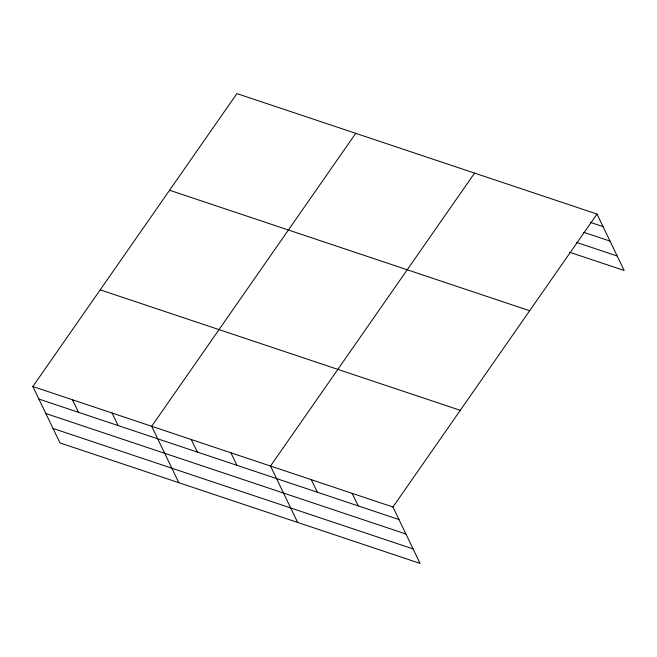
<?xml version="1.0" encoding="UTF-8"?>
<svg xmlns="http://www.w3.org/2000/svg" width="657" height="657" viewBox="0 0 657 657"><rect width="100%" height="100%" fill="white"/><g stroke="black" fill="none" stroke-linecap="round" stroke-linejoin="round"><path stroke-width="0.99" d="M32.85 386.513L392.935 506.999L420.086 563.41L60.001 442.933L32.85 386.513L236.914 93.59L596.999 214.067L624.15 270.487L569.734 252.28M355.741 133.346L151.677 426.278L178.827 482.69M474.568 173.103L270.512 466.035L297.654 522.446M392.935 506.999L596.999 214.067M590.405 222.378L603.036 226.608M583.769 232.307L610 241.086M576.37 242.351L617.178 256M169.572 190.251L529.657 310.736M100.193 289.852L460.278 410.329M38.886 399.054L398.971 519.531M45.85 413.532L405.936 534.01M53.028 428.454L413.122 548.932M352.127 493.341L358.164 505.882M311.319 479.692L317.347 492.224M230.894 452.78L236.931 465.32M191.286 439.525L197.322 452.065M112.068 413.023L118.104 425.555M72.459 399.768L78.495 412.309"/></g></svg>
